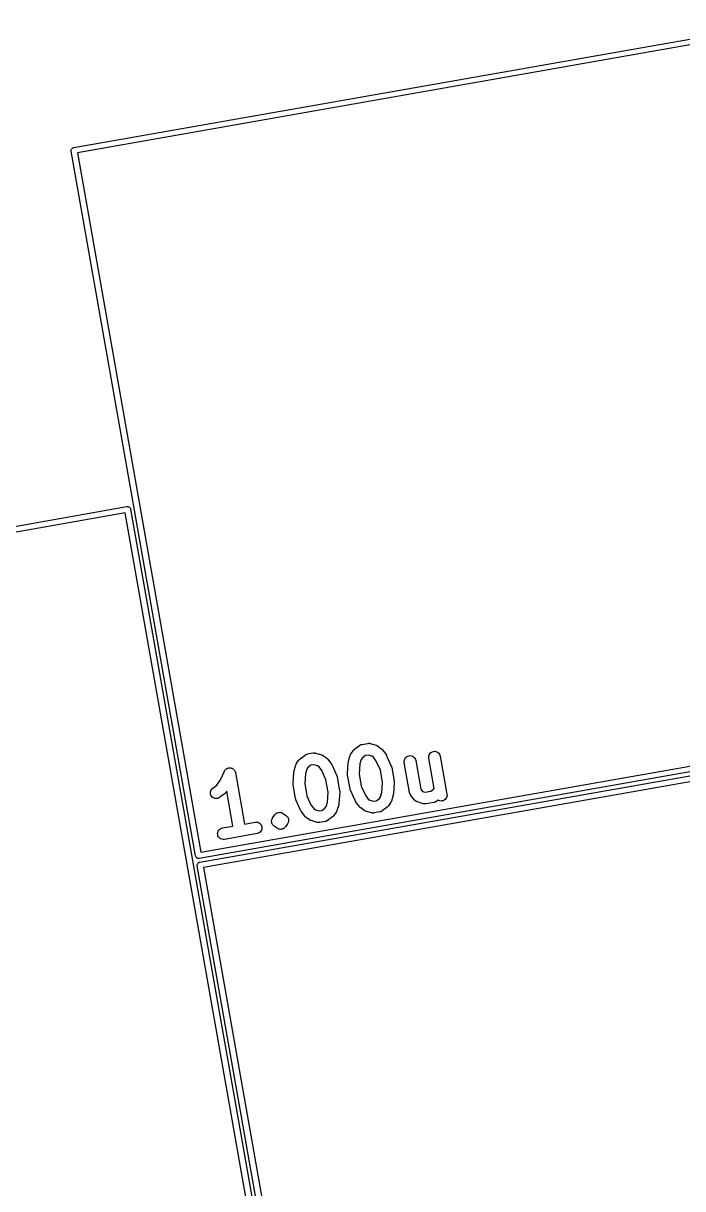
# Model space of a CAD drawing. Extents: x 61 to 358, y -137 to -43.
# Drawn here: x 269.83 to 287.13, y -73.19 to -42.59 of the extents above; entities that cross this region are included whole.
import ezdxf

# ---------------------------------------------------------------- set-up
doc = ezdxf.new("R2010")
doc.units = 0
doc.header["$MEASUREMENT"] = 0
doc.layers.add('BLACK', color=7, linetype='CONTINUOUS')

msp = doc.modelspace()

# ---------------------------------------------------------------- linework, layer by layer
at = {"layer": 'BLACK', "linetype": 'CONTINUOUS'}
for p, q in [((271.15, -45.8557), (289.653, -42.5931)), ((289.608, -42.7557), (271.248, -45.9932)), ((271.089, -45.9005), (271.097, -45.8874)), ((271.097, -45.8874), (271.106, -45.876)), ((271.106, -45.876), (271.118, -45.8668)), ((271.118, -45.8668), (271.132, -45.86)), ((271.132, -45.86), (271.142, -45.857)), ((271.142, -45.857), (271.146, -45.8559)), ((271.142, -45.857), (271.142, -45.857)), ((271.146, -45.8559), (271.15, -45.8557)), ((271.083, -45.9297), (271.085, -45.9148)), ((271.084, -45.9446), (271.083, -45.9297)), ((271.085, -45.9483), (271.084, -45.9446)), ((271.085, -45.9148), (271.089, -45.9005)), ((274.348, -64.4514), (271.085, -45.9483)), ((271.248, -45.9932), (274.485, -64.3535)), ((254.043, -58.5439), (272.546, -55.2814)), ((272.546, -55.2814), (272.55, -55.2803)), ((272.55, -55.2803), (272.554, -55.2801)), ((272.554, -55.2801), (272.557, -55.2798)), ((272.554, -55.2801), (272.554, -55.2801)), ((272.557, -55.2798), (272.565, -55.2792)), ((272.565, -55.2792), (272.58, -55.281)), ((272.58, -55.281), (272.594, -55.2857)), ((272.594, -55.2857), (272.607, -55.293)), ((272.607, -55.293), (272.619, -55.3028)), ((272.619, -55.3028), (272.628, -55.3146)), ((272.628, -55.3146), (272.635, -55.328)), ((272.635, -55.328), (272.638, -55.3388)), ((272.638, -55.3388), (272.638, -55.3388)), ((272.638, -55.3388), (272.639, -55.3425)), ((272.639, -55.3425), (272.639, -55.3462)), ((272.639, -55.3462), (275.902, -73.8493)), ((272.501, -55.444), (254.141, -58.6814)), ((275.739, -73.8044), (272.501, -55.444)), ((274.485, -64.3535), (292.845, -61.1161)), ((292.943, -61.2536), (274.44, -64.5162)), ((274.458, -64.6162), (292.961, -61.3536)), ((292.916, -61.5163), (274.556, -64.7537)), ((277.225, -61.8004), (277.229, -61.7981)), ((277.229, -61.7981), (277.232, -61.7954)), ((277.232, -61.7954), (277.242, -61.7907)), ((277.242, -61.7907), (277.251, -61.7854)), ((277.251, -61.7854), (277.255, -61.784)), ((277.255, -61.784), (277.259, -61.7819)), ((277.259, -61.7819), (277.269, -61.7791)), ((277.269, -61.7791), (277.279, -61.7758)), ((277.279, -61.7758), (277.283, -61.7752)), ((277.283, -61.7752), (277.287, -61.7739)), ((277.287, -61.7739), (277.43, -61.7487)), ((277.43, -61.7487), (277.432, -61.7484)), ((277.432, -61.7484), (277.437, -61.7481)), ((277.437, -61.7481), (277.441, -61.7472)), ((277.441, -61.7472), (277.452, -61.7472)), ((277.452, -61.7472), (277.462, -61.7465)), ((277.462, -61.7465), (277.467, -61.7471)), ((277.467, -61.7471), (277.471, -61.7471)), ((277.471, -61.7471), (277.481, -61.7491)), ((277.481, -61.7491), (277.492, -61.7505)), ((277.492, -61.7505), (277.496, -61.7519)), ((277.496, -61.7519), (277.5, -61.7528)), ((277.5, -61.7528), (277.656, -61.799)), ((277.656, -61.799), (277.658, -61.7996)), ((278.412, -61.7994), (278.415, -61.7912)), ((278.415, -61.7912), (278.418, -61.7857)), ((278.418, -61.7857), (278.42, -61.7799)), ((278.42, -61.7799), (278.425, -61.7728)), ((278.425, -61.7728), (278.429, -61.7653)), ((278.429, -61.7653), (278.488, -61.6813)), ((278.488, -61.6813), (278.489, -61.6795)), ((278.489, -61.6795), (278.495, -61.6731)), ((278.495, -61.6731), (278.5, -61.6662)), ((278.5, -61.6662), (278.505, -61.662)), ((278.505, -61.662), (278.509, -61.6572)), ((278.509, -61.6572), (278.516, -61.652)), ((278.516, -61.652), (278.522, -61.6463)), ((278.522, -61.6463), (278.652, -61.5496)), ((278.652, -61.5496), (278.654, -61.5483)), ((278.654, -61.5483), (278.658, -61.5461)), ((278.658, -61.5461), (278.662, -61.5433)), ((278.662, -61.5433), (278.671, -61.5386)), ((278.671, -61.5386), (278.68, -61.5334)), ((278.68, -61.5334), (278.684, -61.5319)), ((278.684, -61.5319), (278.688, -61.5299)), ((278.688, -61.5299), (278.698, -61.5271)), ((278.698, -61.5271), (278.708, -61.5237)), ((278.708, -61.5237), (278.712, -61.5231)), ((278.712, -61.5231), (278.717, -61.5219)), ((278.717, -61.5219), (278.86, -61.4967)), ((278.86, -61.4967), (278.862, -61.4963)), ((278.862, -61.4963), (278.866, -61.4961)), ((278.866, -61.4961), (278.871, -61.4952)), ((278.871, -61.4952), (278.881, -61.4951)), ((278.881, -61.4951), (278.891, -61.4945)), ((278.891, -61.4945), (278.896, -61.4951)), ((278.896, -61.4951), (278.9, -61.4951)), ((278.9, -61.4951), (278.911, -61.497)), ((278.911, -61.497), (278.921, -61.4984)), ((278.921, -61.4984), (278.925, -61.4999)), ((278.925, -61.4999), (278.93, -61.5007)), ((278.93, -61.5007), (279.085, -61.547)), ((279.085, -61.547), (279.087, -61.5476)), ((279.087, -61.5476), (279.095, -61.5509)), ((279.095, -61.5509), (279.103, -61.5536)), ((279.103, -61.5536), (279.109, -61.5567)), ((279.109, -61.5567), (279.115, -61.5592)), ((279.115, -61.5592), (279.122, -61.564)), ((279.122, -61.564), (279.129, -61.5682)), ((279.129, -61.5682), (279.213, -61.6271)), ((279.213, -61.6271), (279.215, -61.6283)), ((279.215, -61.6283), (279.221, -61.634)), ((279.221, -61.634), (279.228, -61.6391)), ((279.228, -61.6391), (279.232, -61.6438)), ((279.232, -61.6438), (279.237, -61.648)), ((279.237, -61.648), (279.242, -61.6548)), ((279.242, -61.6548), (279.248, -61.6611)), ((279.248, -61.6611), (279.345, -61.7915)), ((279.345, -61.7915), (279.346, -61.7932)), ((279.346, -61.7932), (279.346, -61.7938)), ((279.346, -61.7938), (279.347, -61.7943)), ((279.347, -61.7943), (279.354, -61.8066)), ((280.47, -61.8224), (280.479, -61.7943)), ((280.479, -61.7943), (280.494, -61.7685)), ((280.494, -61.7685), (280.514, -61.7461)), ((280.514, -61.7461), (280.537, -61.728)), ((280.537, -61.728), (280.564, -61.7148)), ((280.564, -61.7148), (280.593, -61.707)), ((280.593, -61.707), (280.622, -61.7049)), ((280.622, -61.7049), (280.652, -61.7086)), ((280.652, -61.7086), (280.68, -61.718)), ((280.68, -61.718), (280.706, -61.7327)), ((280.706, -61.7327), (280.729, -61.7521)), ((280.729, -61.7521), (280.747, -61.7756)), ((280.747, -61.7756), (280.76, -61.8021)), ((276.932, -62.2169), (276.979, -62.0613)), ((276.979, -62.0593), (276.983, -62.0514)), ((276.979, -62.0613), (276.979, -62.0593)), ((276.983, -62.0514), (276.985, -62.0433)), ((276.985, -62.0433), (276.988, -62.0377)), ((276.988, -62.0377), (276.991, -62.0319)), ((276.991, -62.0319), (276.996, -62.0248)), ((276.996, -62.0248), (277, -62.0174)), ((277, -62.0174), (277.059, -61.9333)), ((277.059, -61.9333), (277.06, -61.9316)), ((277.06, -61.9316), (277.066, -61.9251)), ((277.066, -61.9251), (277.071, -61.9183)), ((277.071, -61.9183), (277.075, -61.914)), ((277.075, -61.914), (277.08, -61.9092)), ((277.08, -61.9092), (277.086, -61.904)), ((277.086, -61.904), (277.093, -61.8983)), ((277.093, -61.8983), (277.223, -61.8016)), ((277.223, -61.8016), (277.225, -61.8004)), ((277.376, -62.0679), (277.294, -62.1284)), ((277.448, -62.0552), (277.376, -62.0679)), ((277.545, -62.0841), (277.448, -62.0552)), ((277.589, -62.1146), (277.545, -62.0841)), ((277.658, -61.7996), (277.666, -61.803)), ((277.666, -61.803), (277.674, -61.8057)), ((277.674, -61.8057), (277.679, -61.8088)), ((277.679, -61.8088), (277.685, -61.8112)), ((277.685, -61.8112), (277.692, -61.816)), ((277.692, -61.816), (277.7, -61.8203)), ((277.7, -61.8203), (277.784, -61.8791)), ((277.784, -61.8791), (277.786, -61.8804)), ((277.786, -61.8804), (277.792, -61.886)), ((277.792, -61.886), (277.799, -61.8911)), ((277.799, -61.8911), (277.803, -61.8958)), ((277.803, -61.8958), (277.808, -61.9)), ((277.808, -61.9), (277.813, -61.9068)), ((277.813, -61.9068), (277.819, -61.9132)), ((277.819, -61.9132), (277.915, -62.0435)), ((277.915, -62.0435), (277.917, -62.0452)), ((277.917, -62.0452), (277.917, -62.0458)), ((277.917, -62.0458), (277.918, -62.0464)), ((277.918, -62.0464), (277.925, -62.0587)), ((277.925, -62.0587), (277.932, -62.0709)), ((277.932, -62.0709), (277.932, -62.0716)), ((277.932, -62.0716), (277.932, -62.0722)), ((277.932, -62.0722), (278.054, -62.3455)), ((278.335, -62.296), (278.356, -61.9975)), ((278.356, -61.994), (278.359, -61.9801)), ((278.356, -61.9947), (278.356, -61.994)), ((278.356, -61.9954), (278.356, -61.9947)), ((278.356, -61.9975), (278.356, -61.9954)), ((278.359, -61.9801), (278.361, -61.9662)), ((278.361, -61.9662), (278.362, -61.9655)), ((278.362, -61.9648), (278.408, -61.8093)), ((278.362, -61.9655), (278.362, -61.9648)), ((278.408, -61.8093), (278.409, -61.8072)), ((278.409, -61.8072), (278.412, -61.7994)), ((278.659, -62.0357), (278.64, -62.2988)), ((278.693, -61.9199), (278.659, -62.0357)), ((278.724, -61.8763), (278.693, -61.9199)), ((278.805, -61.8158), (278.724, -61.8763)), ((278.877, -61.8031), (278.805, -61.8158)), ((278.975, -61.8321), (278.877, -61.8031)), ((279.018, -61.8626), (278.975, -61.8321)), ((279.09, -61.9596), (279.018, -61.8626)), ((279.198, -62.2005), (279.09, -61.9596)), ((279.354, -61.8066), (279.361, -61.8189)), ((279.361, -61.8189), (279.361, -61.8196)), ((279.361, -61.8196), (279.362, -61.8202)), ((279.362, -61.8202), (279.484, -62.0935)), ((279.484, -62.0935), (279.484, -62.0954)), ((279.484, -62.0954), (279.485, -62.098)), ((279.485, -62.098), (279.486, -62.1004)), ((279.486, -62.1004), (279.49, -62.1122)), ((279.823, -61.9653), (279.827, -61.9358)), ((279.825, -61.995), (279.823, -61.9653)), ((279.825, -61.9971), (279.825, -61.995)), ((279.963, -62.7833), (279.825, -61.9971)), ((279.827, -61.9358), (279.836, -61.9077)), ((279.836, -61.9077), (279.851, -61.8819)), ((279.851, -61.8819), (279.871, -61.8595)), ((279.871, -61.8595), (279.894, -61.8414)), ((279.894, -61.8414), (279.921, -61.8282)), ((279.921, -61.8282), (279.95, -61.8204)), ((279.95, -61.8204), (279.979, -61.8183)), ((279.979, -61.8183), (280.009, -61.822)), ((280.009, -61.822), (280.037, -61.8314)), ((280.037, -61.8314), (280.063, -61.8461)), ((280.063, -61.8461), (280.085, -61.8655)), ((280.085, -61.8655), (280.104, -61.889)), ((280.104, -61.889), (280.117, -61.9155)), ((280.117, -61.9155), (280.125, -61.9442)), ((280.125, -61.9442), (280.257, -62.6949)), ((280.466, -61.8519), (280.47, -61.8224)), ((280.468, -61.8816), (280.466, -61.8519)), ((280.468, -61.8837), (280.468, -61.8816)), ((280.608, -62.6791), (280.468, -61.8837)), ((280.76, -61.8021), (280.768, -61.8308)), ((280.768, -61.8308), (280.945, -62.8313)), ((275.003, -62.454), (275.102, -62.2283)), ((275.102, -62.2265), (275.103, -62.2263)), ((275.102, -62.2283), (275.102, -62.2265)), ((275.102, -62.2265), (275.102, -62.2265)), ((275.102, -62.2265), (275.102, -62.2265)), ((275.103, -62.2263), (275.11, -62.2137)), ((275.11, -62.2137), (275.117, -62.2008)), ((275.117, -62.2006), (275.127, -62.1898)), ((275.117, -62.2007), (275.117, -62.2006)), ((275.117, -62.2008), (275.117, -62.2007)), ((275.127, -62.1898), (275.137, -62.1784)), ((275.137, -62.1782), (275.148, -62.1696)), ((275.137, -62.1783), (275.137, -62.1782)), ((275.137, -62.1784), (275.137, -62.1783)), ((275.148, -62.1696), (275.161, -62.1602)), ((275.161, -62.1601), (275.174, -62.1538)), ((275.161, -62.1602), (275.161, -62.1601)), ((275.161, -62.1602), (275.161, -62.1602)), ((275.174, -62.1538), (275.187, -62.147)), ((275.187, -62.1469), (275.201, -62.1432)), ((275.187, -62.147), (275.187, -62.1469)), ((275.187, -62.147), (275.187, -62.147)), ((275.201, -62.1432), (275.216, -62.1392)), ((275.216, -62.1392), (275.231, -62.1382)), ((275.216, -62.1392), (275.216, -62.1392)), ((275.216, -62.1392), (275.216, -62.1392)), ((275.231, -62.1382), (275.246, -62.1371)), ((275.246, -62.1371), (275.246, -62.1372)), ((275.246, -62.1372), (275.246, -62.1372)), ((275.246, -62.1372), (275.26, -62.139)), ((275.26, -62.139), (275.275, -62.1409)), ((275.275, -62.1409), (275.275, -62.1409)), ((275.275, -62.1409), (275.275, -62.1409)), ((275.275, -62.1409), (275.289, -62.1455)), ((275.289, -62.1455), (275.303, -62.1503)), ((275.303, -62.1503), (275.303, -62.1503)), ((275.303, -62.1503), (275.303, -62.1504)), ((275.303, -62.1504), (275.316, -62.1573)), ((275.316, -62.1573), (275.329, -62.165)), ((275.329, -62.165), (275.329, -62.165)), ((275.329, -62.165), (275.329, -62.1651)), ((275.329, -62.1651), (275.34, -62.1742)), ((275.34, -62.1742), (275.352, -62.1844)), ((275.352, -62.1844), (275.352, -62.1845)), ((275.352, -62.1845), (275.352, -62.1846)), ((275.352, -62.1846), (275.36, -62.1956)), ((275.36, -62.1956), (275.37, -62.2078)), ((275.37, -62.2078), (275.37, -62.2079)), ((275.37, -62.2079), (275.37, -62.208)), ((275.37, -62.208), (275.376, -62.2206)), ((275.376, -62.2206), (275.383, -62.2344)), ((275.383, -62.2344), (275.383, -62.2345)), ((275.383, -62.2345), (275.383, -62.2346)), ((275.383, -62.2346), (275.387, -62.2483)), ((275.387, -62.2483), (275.391, -62.263)), ((275.391, -62.263), (275.63, -63.6138)), ((276.905, -62.5481), (276.926, -62.2496)), ((276.926, -62.2496), (276.927, -62.2475)), ((276.927, -62.2461), (276.929, -62.2321)), ((276.927, -62.2468), (276.927, -62.2461)), ((276.927, -62.2475), (276.927, -62.2468)), ((276.929, -62.2321), (276.932, -62.2182)), ((276.932, -62.2176), (276.932, -62.2169)), ((276.932, -62.2182), (276.932, -62.2176)), ((277.229, -62.2877), (277.211, -62.5508)), ((277.264, -62.1719), (277.229, -62.2877)), ((277.294, -62.1284), (277.264, -62.1719)), ((277.661, -62.2116), (277.589, -62.1146)), ((277.768, -62.4525), (277.661, -62.2116)), ((278.054, -62.3455), (278.055, -62.3474)), ((278.055, -62.3474), (278.056, -62.35)), ((278.056, -62.35), (278.057, -62.3525)), ((278.057, -62.3525), (278.06, -62.3642)), ((278.06, -62.3642), (278.064, -62.3758)), ((278.064, -62.3758), (278.064, -62.3785)), ((278.064, -62.3785), (278.065, -62.3811)), ((278.065, -62.3811), (278.128, -62.7384)), ((278.334, -62.3014), (278.335, -62.2987)), ((278.335, -62.3136), (278.334, -62.3014)), ((278.335, -62.2987), (278.335, -62.296)), ((278.335, -62.3258), (278.335, -62.3136)), ((278.336, -62.3284), (278.335, -62.3258)), ((278.336, -62.3311), (278.336, -62.3284)), ((278.337, -62.3332), (278.336, -62.3311)), ((278.4, -62.6906), (278.337, -62.3332)), ((278.64, -62.2988), (278.697, -62.6192)), ((279.254, -62.5209), (279.198, -62.2005)), ((279.49, -62.1122), (279.493, -62.1238)), ((279.493, -62.1238), (279.494, -62.1264)), ((279.494, -62.1264), (279.494, -62.1291)), ((279.494, -62.1291), (279.557, -62.4864)), ((274.745, -62.7422), (274.757, -62.7153)), ((274.757, -62.7153), (274.775, -62.6915)), ((274.775, -62.6915), (274.797, -62.6715)), ((274.797, -62.6715), (274.908, -62.5896)), ((274.908, -62.5896), (275.003, -62.454)), ((276.905, -62.5508), (276.905, -62.5481)), ((276.905, -62.5535), (276.905, -62.5508)), ((276.906, -62.5656), (276.905, -62.5535)), ((276.906, -62.5778), (276.906, -62.5656)), ((276.907, -62.5804), (276.906, -62.5778)), ((276.907, -62.5832), (276.907, -62.5804)), ((276.907, -62.5853), (276.907, -62.5832)), ((276.97, -62.9426), (276.907, -62.5853)), ((277.211, -62.5508), (277.267, -62.8712)), ((277.825, -62.7729), (277.768, -62.4525)), ((278.4, -62.6932), (278.4, -62.6906)), ((278.401, -62.6959), (278.4, -62.6932)), ((278.404, -62.7075), (278.401, -62.6959)), ((278.408, -62.7192), (278.404, -62.7075)), ((278.697, -62.6192), (278.804, -62.86)), ((279.235, -62.7839), (279.254, -62.5209)), ((279.559, -62.5236), (279.538, -62.8221)), ((279.557, -62.4864), (279.558, -62.4885)), ((279.558, -62.4885), (279.558, -62.4912)), ((279.558, -62.4912), (279.559, -62.4939)), ((279.559, -62.4939), (279.559, -62.506)), ((279.559, -62.506), (279.56, -62.5182)), ((279.56, -62.5182), (279.559, -62.5209)), ((279.559, -62.5209), (279.559, -62.5236)), ((280.257, -62.6949), (280.302, -62.7555)), ((280.518, -62.7518), (280.6, -62.6913)), ((280.6, -62.6913), (280.608, -62.6791)), ((274.736, -62.8007), (274.737, -62.771)), ((274.74, -62.8302), (274.736, -62.8007)), ((274.737, -62.771), (274.745, -62.7422)), ((274.75, -62.8582), (274.74, -62.8302)), ((274.765, -62.8838), (274.75, -62.8582)), ((274.785, -62.906), (274.765, -62.8838)), ((274.809, -62.9239), (274.785, -62.906)), ((274.835, -62.9369), (274.809, -62.9239)), ((274.864, -62.9444), (274.835, -62.9369)), ((274.894, -62.9462), (274.864, -62.9444)), ((274.923, -62.9422), (274.894, -62.9462)), ((274.951, -62.9325), (274.923, -62.9422)), ((274.977, -62.9176), (274.951, -62.9325)), ((274.979, -62.9163), (274.977, -62.9176)), ((275.109, -62.8196), (274.979, -62.9163)), ((275.116, -62.8139), (275.109, -62.8196)), ((275.122, -62.8087), (275.116, -62.8139)), ((275.127, -62.8039), (275.122, -62.8087)), ((275.131, -62.7997), (275.127, -62.8039)), ((275.136, -62.7928), (275.131, -62.7997)), ((275.142, -62.7864), (275.136, -62.7928)), ((275.143, -62.7846), (275.142, -62.7864)), ((275.168, -62.7498), (275.143, -62.7846)), ((275.329, -63.6667), (275.168, -62.7498)), ((276.971, -62.9452), (276.97, -62.9426)), ((276.971, -62.9479), (276.971, -62.9452)), ((276.975, -62.9595), (276.971, -62.9479)), ((276.978, -62.9712), (276.975, -62.9595)), ((276.979, -62.9737), (276.978, -62.9712)), ((276.98, -62.9763), (276.979, -62.9737)), ((276.981, -62.9782), (276.98, -62.9763)), ((277.103, -63.2515), (276.981, -62.9782)), ((277.267, -62.8712), (277.375, -63.1121)), ((277.806, -63.036), (277.825, -62.7729)), ((278.13, -62.7756), (278.109, -63.0741)), ((278.128, -62.7384), (278.128, -62.7405)), ((278.128, -62.7405), (278.129, -62.7433)), ((278.129, -62.7433), (278.129, -62.7459)), ((278.129, -62.7459), (278.13, -62.7581)), ((278.13, -62.7581), (278.13, -62.7702)), ((278.13, -62.7702), (278.13, -62.7729)), ((278.13, -62.7729), (278.13, -62.7756)), ((278.409, -62.7216), (278.408, -62.7192)), ((278.41, -62.7242), (278.409, -62.7216)), ((278.411, -62.7262), (278.41, -62.7242)), ((278.532, -62.9994), (278.411, -62.7262)), ((278.533, -63.0001), (278.532, -62.9994)), ((278.533, -63.0007), (278.533, -63.0001)), ((278.54, -63.0129), (278.533, -63.0007)), ((278.547, -63.0253), (278.54, -63.0129)), ((278.804, -62.86), (278.876, -62.9571)), ((278.876, -62.9571), (278.919, -62.9875)), ((278.919, -62.9875), (279.017, -63.0165)), ((279.017, -63.0165), (279.089, -63.0038)), ((279.089, -63.0038), (279.17, -62.9433)), ((279.17, -62.9433), (279.201, -62.8997)), ((279.201, -62.8997), (279.235, -62.7839)), ((279.482, -63.0203), (279.479, -63.0284)), ((279.485, -63.0124), (279.482, -63.0203)), ((279.486, -63.0103), (279.485, -63.0124)), ((279.532, -62.8548), (279.486, -63.0103)), ((279.533, -62.8535), (279.532, -62.8541)), ((279.532, -62.8541), (279.532, -62.8548)), ((279.535, -62.8396), (279.533, -62.8535)), ((279.538, -62.8256), (279.535, -62.8396)), ((279.538, -62.8221), (279.538, -62.8242)), ((279.538, -62.8242), (279.538, -62.8249)), ((279.538, -62.8249), (279.538, -62.8256)), ((279.965, -62.7876), (279.963, -62.7833)), ((279.965, -62.792), (279.965, -62.7876)), ((279.969, -62.8019), (279.965, -62.792)), ((279.971, -62.8119), (279.969, -62.8019)), ((279.974, -62.8159), (279.971, -62.8119)), ((279.975, -62.8202), (279.974, -62.8159)), ((279.98, -62.8292), (279.975, -62.8202)), ((279.985, -62.8385), (279.98, -62.8292)), ((279.988, -62.842), (279.985, -62.8385)), ((279.99, -62.8459), (279.988, -62.842)), ((279.991, -62.8476), (279.99, -62.8459)), ((280.088, -62.9779), (279.991, -62.8476)), ((280.09, -62.9804), (280.088, -62.9779)), ((280.092, -62.9831), (280.09, -62.9804)), ((280.1, -62.9914), (280.092, -62.9831)), ((280.108, -63), (280.1, -62.9914)), ((280.11, -63.0019), (280.108, -63)), ((280.113, -63.0043), (280.11, -63.0019)), ((280.122, -63.0108), (280.113, -63.0043)), ((280.132, -63.0177), (280.122, -63.0108)), ((280.135, -63.0191), (280.132, -63.0177)), ((280.137, -63.021), (280.135, -63.0191)), ((280.148, -63.0255), (280.137, -63.021)), ((280.302, -62.7555), (280.375, -62.7771)), ((280.375, -62.7771), (280.518, -62.7518)), ((280.665, -63.0215), (280.662, -63.0243)), ((280.669, -63.0193), (280.665, -63.0215)), ((280.671, -63.018), (280.669, -63.0193)), ((280.714, -62.9863), (280.671, -63.018)), ((280.733, -62.997), (280.714, -62.9863)), ((280.761, -63.0064), (280.733, -62.997)), ((280.79, -63.0101), (280.761, -63.0064)), ((280.82, -63.0081), (280.79, -63.0101)), ((280.849, -63.0003), (280.82, -63.0081)), ((280.875, -62.987), (280.849, -63.0003)), ((280.899, -62.9689), (280.875, -62.987)), ((280.919, -62.9465), (280.899, -62.9689)), ((280.933, -62.9207), (280.919, -62.9465)), ((280.943, -62.8926), (280.933, -62.9207)), ((280.947, -62.8631), (280.943, -62.8926)), ((280.945, -62.8313), (280.945, -62.8334)), ((280.945, -62.8334), (280.947, -62.8631)), ((276.472, -63.3288), (276.485, -63.3225)), ((276.485, -63.3225), (276.498, -63.3161)), ((276.498, -63.316), (276.499, -63.3159)), ((276.498, -63.3161), (276.498, -63.316)), ((276.499, -63.3157), (276.513, -63.312)), ((276.499, -63.3158), (276.499, -63.3157)), ((276.499, -63.3159), (276.499, -63.3158)), ((276.513, -63.312), (276.527, -63.3082)), ((276.527, -63.3082), (276.527, -63.3081)), ((276.527, -63.3081), (276.528, -63.3081)), ((276.527, -63.3082), (276.527, -63.3082)), ((276.528, -63.308), (276.542, -63.3071)), ((276.528, -63.3081), (276.528, -63.308)), ((276.542, -63.3071), (276.556, -63.306)), ((276.556, -63.306), (276.557, -63.306)), ((276.557, -63.306), (276.557, -63.306)), ((276.557, -63.306), (276.557, -63.3061)), ((276.557, -63.3061), (276.558, -63.306)), ((276.558, -63.306), (276.572, -63.3079)), ((276.572, -63.3079), (276.586, -63.3096)), ((276.586, -63.3096), (276.586, -63.3097)), ((276.586, -63.3097), (276.586, -63.3098)), ((276.586, -63.3098), (276.587, -63.3098)), ((276.587, -63.3098), (276.587, -63.3099)), ((276.587, -63.3099), (276.601, -63.3145)), ((276.601, -63.3145), (276.614, -63.3189)), ((276.614, -63.3189), (276.614, -63.3191)), ((276.614, -63.3191), (276.615, -63.3191)), ((276.615, -63.3191), (276.615, -63.3193)), ((276.615, -63.3193), (276.615, -63.3194)), ((276.615, -63.3194), (276.628, -63.3265)), ((276.628, -63.3265), (276.64, -63.3335)), ((277.103, -63.2521), (277.103, -63.2515)), ((277.104, -63.2528), (277.103, -63.2521)), ((277.111, -63.265), (277.104, -63.2528)), ((277.118, -63.2773), (277.111, -63.265)), ((277.118, -63.2779), (277.118, -63.2773)), ((277.119, -63.2785), (277.118, -63.2779)), ((277.12, -63.2802), (277.119, -63.2785)), ((277.216, -63.4105), (277.12, -63.2802)), ((277.375, -63.1121), (277.447, -63.2091)), ((277.447, -63.2091), (277.49, -63.2396)), ((277.49, -63.2396), (277.587, -63.2685)), ((277.587, -63.2685), (277.66, -63.2558)), ((277.66, -63.2558), (277.741, -63.1953)), ((277.741, -63.1953), (277.772, -63.1518)), ((277.772, -63.1518), (277.806, -63.036)), ((278.035, -63.3063), (277.977, -63.3904)), ((278.04, -63.2989), (278.035, -63.3063)), ((278.044, -63.2918), (278.04, -63.2989)), ((278.047, -63.286), (278.044, -63.2918)), ((278.05, -63.2804), (278.047, -63.286)), ((278.053, -63.2723), (278.05, -63.2804)), ((278.056, -63.2644), (278.053, -63.2723)), ((278.057, -63.2624), (278.056, -63.2644)), ((278.103, -63.1068), (278.057, -63.2624)), ((278.106, -63.0916), (278.103, -63.1055)), ((278.103, -63.1055), (278.103, -63.1061)), ((278.103, -63.1061), (278.103, -63.1068)), ((278.109, -63.0776), (278.106, -63.0916)), ((278.109, -63.0741), (278.109, -63.0762)), ((278.109, -63.0762), (278.109, -63.0769)), ((278.109, -63.0769), (278.109, -63.0776)), ((278.548, -63.0258), (278.547, -63.0253)), ((278.548, -63.0264), (278.548, -63.0258)), ((278.549, -63.0282), (278.548, -63.0264)), ((278.646, -63.1585), (278.549, -63.0282)), ((278.652, -63.1648), (278.646, -63.1585)), ((278.657, -63.1716), (278.652, -63.1648)), ((278.662, -63.1758), (278.657, -63.1716)), ((278.666, -63.1805), (278.662, -63.1758)), ((278.673, -63.1857), (278.666, -63.1805)), ((278.679, -63.1913), (278.673, -63.1857)), ((278.681, -63.1925), (278.679, -63.1913)), ((278.765, -63.2514), (278.681, -63.1925)), ((278.772, -63.2556), (278.765, -63.2514)), ((278.779, -63.2604), (278.772, -63.2556)), ((278.785, -63.2629), (278.779, -63.2604)), ((278.791, -63.266), (278.785, -63.2629)), ((278.799, -63.2687), (278.791, -63.266)), ((278.807, -63.272), (278.799, -63.2687)), ((278.809, -63.2726), (278.807, -63.272)), ((278.964, -63.3189), (278.809, -63.2726)), ((278.969, -63.3198), (278.964, -63.3189)), ((278.973, -63.3212), (278.969, -63.3198)), ((278.983, -63.3226), (278.973, -63.3212)), ((278.994, -63.3246), (278.983, -63.3226)), ((278.998, -63.3246), (278.994, -63.3246)), ((279.003, -63.3251), (278.998, -63.3246)), ((279.013, -63.3245), (279.003, -63.3251)), ((279.023, -63.3244), (279.013, -63.3245)), ((279.028, -63.3236), (279.023, -63.3244)), ((279.032, -63.3233), (279.028, -63.3236)), ((279.034, -63.3229), (279.032, -63.3233)), ((279.177, -63.2977), (279.034, -63.3229)), ((279.182, -63.2965), (279.177, -63.2977)), ((279.186, -63.2959), (279.182, -63.2965)), ((279.196, -63.2925), (279.186, -63.2959)), ((279.206, -63.2897), (279.196, -63.2925)), ((279.21, -63.2877), (279.206, -63.2897)), ((279.214, -63.2862), (279.21, -63.2877)), ((279.223, -63.281), (279.214, -63.2862)), ((279.232, -63.2763), (279.223, -63.281)), ((279.236, -63.2735), (279.232, -63.2763)), ((279.24, -63.2713), (279.236, -63.2735)), ((279.242, -63.27), (279.24, -63.2713)), ((279.372, -63.1734), (279.242, -63.27)), ((279.378, -63.1676), (279.372, -63.1734)), ((279.385, -63.1624), (279.378, -63.1676)), ((279.389, -63.1577), (279.385, -63.1624)), ((279.394, -63.1534), (279.389, -63.1577)), ((279.399, -63.1465), (279.394, -63.1534)), ((279.405, -63.1401), (279.399, -63.1465)), ((279.406, -63.1384), (279.405, -63.1401)), ((279.465, -63.0543), (279.406, -63.1384)), ((279.469, -63.0468), (279.465, -63.0543)), ((279.474, -63.0398), (279.469, -63.0468)), ((279.476, -63.0339), (279.474, -63.0398)), ((279.479, -63.0284), (279.476, -63.0339)), ((280.159, -63.0305), (280.148, -63.0255)), ((280.162, -63.0313), (280.159, -63.0305)), ((280.165, -63.0326), (280.162, -63.0313)), ((280.167, -63.0332), (280.165, -63.0326)), ((280.322, -63.0795), (280.167, -63.0332)), ((280.327, -63.0803), (280.322, -63.0795)), ((280.331, -63.0818), (280.327, -63.0803)), ((280.341, -63.0832), (280.331, -63.0818)), ((280.352, -63.0851), (280.341, -63.0832)), ((280.356, -63.0851), (280.352, -63.0851)), ((280.36, -63.0857), (280.356, -63.0851)), ((280.371, -63.0851), (280.36, -63.0857)), ((280.381, -63.085), (280.371, -63.0851)), ((280.386, -63.0841), (280.381, -63.085)), ((280.39, -63.0838), (280.386, -63.0841)), ((280.392, -63.0835), (280.39, -63.0838)), ((280.607, -63.0457), (280.392, -63.0835)), ((280.611, -63.0445), (280.607, -63.0457)), ((280.615, -63.0439), (280.611, -63.0445)), ((280.625, -63.0405), (280.615, -63.0439)), ((280.635, -63.0377), (280.625, -63.0405)), ((280.639, -63.0357), (280.635, -63.0377)), ((280.644, -63.0342), (280.639, -63.0357)), ((280.653, -63.029), (280.644, -63.0342)), ((280.662, -63.0243), (280.653, -63.029)), ((275.63, -63.6138), (275.908, -63.5646)), ((275.908, -63.5646), (275.91, -63.5643)), ((275.91, -63.5643), (275.94, -63.5624)), ((275.94, -63.5624), (275.97, -63.5663)), ((275.97, -63.5663), (275.998, -63.5759)), ((275.998, -63.5759), (276.023, -63.5908)), ((276.023, -63.5908), (276.046, -63.6104)), ((276.046, -63.6104), (276.064, -63.634)), ((276.064, -63.634), (276.077, -63.6606)), ((276.342, -63.5376), (276.343, -63.5233)), ((276.342, -63.5382), (276.342, -63.5376)), ((276.342, -63.5387), (276.342, -63.5382)), ((276.343, -63.5529), (276.342, -63.5387)), ((276.343, -63.5233), (276.345, -63.5092)), ((276.344, -63.5673), (276.343, -63.5529)), ((276.344, -63.5678), (276.344, -63.5673)), ((276.344, -63.5684), (276.344, -63.5678)), ((276.347, -63.5821), (276.344, -63.5684)), ((276.345, -63.5082), (276.35, -63.4945)), ((276.345, -63.5087), (276.345, -63.5082)), ((276.345, -63.5092), (276.345, -63.5087)), ((276.351, -63.5961), (276.347, -63.5821)), ((276.35, -63.4945), (276.354, -63.4809)), ((276.351, -63.5965), (276.351, -63.5961)), ((276.352, -63.5971), (276.351, -63.5965)), ((276.358, -63.6098), (276.352, -63.5971)), ((276.354, -63.4809), (276.355, -63.4805)), ((276.355, -63.48), (276.362, -63.4676)), ((276.355, -63.4805), (276.355, -63.48)), ((276.364, -63.6227), (276.358, -63.6098)), ((276.362, -63.4676), (276.369, -63.455)), ((276.365, -63.6232), (276.364, -63.6227)), ((276.365, -63.6236), (276.365, -63.6232)), ((276.374, -63.6349), (276.365, -63.6236)), ((276.369, -63.455), (276.428, -63.371)), ((276.428, -63.371), (276.428, -63.3701)), ((276.428, -63.3701), (276.429, -63.3701)), ((276.429, -63.3692), (276.439, -63.3583)), ((276.429, -63.3696), (276.429, -63.3692)), ((276.429, -63.3697), (276.429, -63.3696)), ((276.429, -63.3696), (276.429, -63.3696)), ((276.429, -63.3701), (276.429, -63.3697)), ((276.429, -63.3701), (276.429, -63.3701)), ((276.439, -63.3583), (276.448, -63.3476)), ((276.448, -63.3473), (276.449, -63.3471)), ((276.448, -63.3475), (276.448, -63.3473)), ((276.448, -63.3476), (276.448, -63.3475)), ((276.449, -63.3469), (276.46, -63.3381)), ((276.449, -63.3471), (276.449, -63.3469)), ((276.46, -63.3381), (276.472, -63.3294)), ((276.472, -63.329), (276.472, -63.3288)), ((276.472, -63.3291), (276.472, -63.329)), ((276.472, -63.3293), (276.472, -63.3291)), ((276.472, -63.3294), (276.472, -63.3293)), ((276.64, -63.3335), (276.724, -63.3924)), ((276.762, -63.6046), (276.703, -63.6887)), ((276.724, -63.3924), (276.725, -63.393)), ((276.725, -63.393), (276.725, -63.393)), ((276.725, -63.393), (276.725, -63.393)), ((276.725, -63.393), (276.726, -63.3936)), ((276.726, -63.3936), (276.737, -63.4032)), ((276.737, -63.4032), (276.748, -63.4125)), ((276.748, -63.4125), (276.748, -63.4129)), ((276.748, -63.4129), (276.748, -63.4133)), ((276.748, -63.4133), (276.757, -63.4247)), ((276.757, -63.4247), (276.766, -63.436)), ((276.769, -63.5922), (276.762, -63.6046)), ((276.766, -63.436), (276.766, -63.4365)), ((276.766, -63.4365), (276.766, -63.4369)), ((276.766, -63.4369), (276.773, -63.4498)), ((276.776, -63.5797), (276.769, -63.5922)), ((276.773, -63.4498), (276.779, -63.4626)), ((276.781, -63.5651), (276.776, -63.5787)), ((276.776, -63.5787), (276.776, -63.5792)), ((276.776, -63.5792), (276.776, -63.5797)), ((276.779, -63.4626), (276.779, -63.4631)), ((276.779, -63.4631), (276.779, -63.4636)), ((276.779, -63.4636), (276.783, -63.4774)), ((276.785, -63.5515), (276.781, -63.5651)), ((276.783, -63.4774), (276.787, -63.4913)), ((276.786, -63.5505), (276.785, -63.551)), ((276.785, -63.551), (276.785, -63.5515)), ((276.787, -63.5362), (276.786, -63.5505)), ((276.787, -63.4913), (276.787, -63.4918)), ((276.787, -63.4918), (276.787, -63.4923)), ((276.787, -63.4923), (276.788, -63.5066)), ((276.789, -63.522), (276.787, -63.5362)), ((276.788, -63.5066), (276.789, -63.521)), ((276.789, -63.521), (276.789, -63.5215)), ((276.789, -63.5215), (276.789, -63.522)), ((277.222, -63.4169), (277.216, -63.4105)), ((277.227, -63.4237), (277.222, -63.4169)), ((277.232, -63.4279), (277.227, -63.4237)), ((277.236, -63.4326), (277.232, -63.4279)), ((277.243, -63.4377), (277.236, -63.4326)), ((277.25, -63.4433), (277.243, -63.4377)), ((277.251, -63.4446), (277.25, -63.4433)), ((277.336, -63.5034), (277.251, -63.4446)), ((277.343, -63.5077), (277.336, -63.5034)), ((277.35, -63.5125), (277.343, -63.5077)), ((277.356, -63.5149), (277.35, -63.5125)), ((277.361, -63.5181), (277.356, -63.5149)), ((277.37, -63.5207), (277.361, -63.5181)), ((277.377, -63.5241), (277.37, -63.5207)), ((277.38, -63.5247), (277.377, -63.5241)), ((277.535, -63.571), (277.38, -63.5247)), ((277.539, -63.5718), (277.535, -63.571)), ((277.544, -63.5732), (277.539, -63.5718)), ((277.554, -63.5746), (277.544, -63.5732)), ((277.564, -63.5766), (277.554, -63.5746)), ((277.569, -63.5766), (277.564, -63.5766)), ((277.573, -63.5772), (277.569, -63.5766)), ((277.584, -63.5765), (277.573, -63.5772)), ((277.594, -63.5765), (277.584, -63.5765)), ((277.598, -63.5756), (277.594, -63.5765)), ((277.603, -63.5753), (277.598, -63.5756)), ((277.605, -63.575), (277.603, -63.5753)), ((277.748, -63.5498), (277.605, -63.575)), ((277.752, -63.5485), (277.748, -63.5498)), ((277.757, -63.5479), (277.752, -63.5485)), ((277.767, -63.5446), (277.757, -63.5479)), ((277.777, -63.5418), (277.767, -63.5446)), ((277.781, -63.5397), (277.777, -63.5418)), ((277.785, -63.5383), (277.781, -63.5397)), ((277.794, -63.533), (277.785, -63.5383)), ((277.803, -63.5283), (277.794, -63.533)), ((277.807, -63.5256), (277.803, -63.5283)), ((277.811, -63.5233), (277.807, -63.5256)), ((277.812, -63.5221), (277.811, -63.5233)), ((277.943, -63.4254), (277.812, -63.5221)), ((277.949, -63.4197), (277.943, -63.4254)), ((277.956, -63.4145), (277.949, -63.4197)), ((277.96, -63.4097), (277.956, -63.4145)), ((277.965, -63.4054), (277.96, -63.4097)), ((277.97, -63.3986), (277.965, -63.4054)), ((277.975, -63.3921), (277.97, -63.3986)), ((277.977, -63.3904), (277.975, -63.3921)), ((274.925, -63.8617), (274.928, -63.8322)), ((274.927, -63.8914), (274.925, -63.8617)), ((274.935, -63.9201), (274.927, -63.8914)), ((274.928, -63.8322), (274.938, -63.804)), ((274.948, -63.9467), (274.935, -63.9201)), ((274.938, -63.804), (274.953, -63.7781)), ((274.953, -63.7781), (274.972, -63.7556)), ((274.972, -63.7556), (274.995, -63.7373)), ((274.995, -63.7373), (275.022, -63.7239)), ((275.022, -63.7239), (275.051, -63.7159)), ((275.051, -63.7159), (275.329, -63.6667)), ((275.961, -63.8648), (275.104, -64.016)), ((275.99, -63.8568), (275.961, -63.8648)), ((276.016, -63.8434), (275.99, -63.8568)), ((276.04, -63.8251), (276.016, -63.8434)), ((276.059, -63.8026), (276.04, -63.8251)), ((276.074, -63.7767), (276.059, -63.8026)), ((276.083, -63.7485), (276.074, -63.7767)), ((276.077, -63.6606), (276.085, -63.6893)), ((276.087, -63.719), (276.083, -63.7485)), ((276.085, -63.6893), (276.087, -63.719)), ((276.382, -63.6464), (276.374, -63.6349)), ((276.383, -63.6467), (276.382, -63.6464)), ((276.383, -63.6471), (276.383, -63.6467)), ((276.394, -63.6565), (276.383, -63.6471)), ((276.405, -63.666), (276.394, -63.6565)), ((276.406, -63.6666), (276.405, -63.666)), ((276.406, -63.6667), (276.406, -63.6666)), ((276.406, -63.6673), (276.406, -63.6667)), ((276.406, -63.6667), (276.406, -63.6667)), ((276.491, -63.7261), (276.406, -63.6673)), ((276.503, -63.7332), (276.491, -63.7261)), ((276.515, -63.7403), (276.503, -63.7332)), ((276.516, -63.7404), (276.515, -63.7403)), ((276.516, -63.7405), (276.516, -63.7404)), ((276.516, -63.7406), (276.516, -63.7405)), ((276.516, -63.7407), (276.516, -63.7406)), ((276.53, -63.7452), (276.516, -63.7407)), ((276.544, -63.7498), (276.53, -63.7452)), ((276.544, -63.7499), (276.544, -63.7498)), ((276.544, -63.7498), (276.544, -63.7498)), ((276.545, -63.75), (276.544, -63.7499)), ((276.544, -63.7499), (276.544, -63.7499)), ((276.559, -63.7518), (276.545, -63.75)), ((276.573, -63.7536), (276.559, -63.7518)), ((276.574, -63.7536), (276.573, -63.7536)), ((276.573, -63.7536), (276.573, -63.7536)), ((276.589, -63.7526), (276.574, -63.7537)), ((276.574, -63.7537), (276.574, -63.7536)), ((276.574, -63.7536), (276.574, -63.7536)), ((276.603, -63.7517), (276.589, -63.7526)), ((276.604, -63.7515), (276.603, -63.7516)), ((276.603, -63.7516), (276.603, -63.7516)), ((276.603, -63.7516), (276.603, -63.7517)), ((276.618, -63.7477), (276.604, -63.7515)), ((276.604, -63.7515), (276.604, -63.7515)), ((276.632, -63.744), (276.618, -63.7477)), ((276.633, -63.7436), (276.632, -63.7437)), ((276.632, -63.7437), (276.632, -63.7438)), ((276.632, -63.7438), (276.632, -63.7438)), ((276.632, -63.7438), (276.632, -63.744)), ((276.645, -63.7371), (276.633, -63.7436)), ((276.658, -63.7308), (276.645, -63.7371)), ((276.659, -63.7305), (276.658, -63.7307)), ((276.658, -63.7307), (276.658, -63.7308)), ((276.67, -63.7215), (276.659, -63.7303)), ((276.659, -63.7303), (276.659, -63.7304)), ((276.659, -63.7304), (276.659, -63.7305)), ((276.682, -63.7128), (276.67, -63.7215)), ((276.683, -63.712), (276.682, -63.7122)), ((276.682, -63.7122), (276.682, -63.7124)), ((276.682, -63.7124), (276.682, -63.7126)), ((276.682, -63.7126), (276.682, -63.7128)), ((276.692, -63.7012), (276.683, -63.712)), ((276.702, -63.6904), (276.692, -63.7012)), ((276.703, -63.6887), (276.702, -63.6895)), ((276.702, -63.6895), (276.702, -63.6896)), ((276.702, -63.6896), (276.702, -63.6896)), ((276.702, -63.6896), (276.702, -63.69)), ((276.702, -63.69), (276.702, -63.69)), ((276.702, -63.69), (276.702, -63.69)), ((276.702, -63.69), (276.702, -63.6904)), ((274.966, -63.9703), (274.948, -63.9467)), ((274.988, -63.9899), (274.966, -63.9703)), ((275.014, -64.0047), (274.988, -63.9899)), ((275.042, -64.0143), (275.014, -64.0047)), ((275.072, -64.0183), (275.042, -64.0143)), ((275.101, -64.0164), (275.072, -64.0183)), ((275.104, -64.016), (275.101, -64.0164)), ((274.348, -64.4551), (274.348, -64.4514)), ((274.349, -64.4587), (274.348, -64.4551)), ((274.352, -64.4695), (274.349, -64.4587)), ((274.349, -64.4587), (274.349, -64.4587)), ((274.359, -64.4829), (274.352, -64.4695)), ((274.368, -64.4947), (274.359, -64.4829)), ((274.377, -64.5026), (274.368, -64.4947)), ((274.379, -64.5045), (274.377, -64.5026)), ((274.383, -64.5064), (274.379, -64.5045)), ((274.392, -64.5119), (274.383, -64.5064)), ((274.397, -64.5135), (274.392, -64.5119)), ((274.407, -64.5165), (274.397, -64.5135)), ((274.422, -64.5183), (274.407, -64.5165)), ((274.433, -64.5175), (274.422, -64.5183)), ((274.437, -64.5172), (274.433, -64.5175)), ((274.433, -64.5175), (274.433, -64.5175)), ((274.44, -64.5162), (274.437, -64.5172)), ((274.391, -64.6903), (274.393, -64.6754)), ((274.392, -64.6995), (274.391, -64.6903)), ((274.392, -64.7052), (274.392, -64.6995)), ((274.393, -64.7088), (274.392, -64.7052)), ((274.393, -64.6754), (274.397, -64.6611)), ((277.656, -83.2119), (274.393, -64.7088)), ((274.397, -64.6611), (274.405, -64.648)), ((274.405, -64.648), (274.414, -64.6366)), ((274.414, -64.6366), (274.426, -64.6274)), ((274.426, -64.6274), (274.44, -64.6206)), ((274.44, -64.6206), (274.443, -64.6197)), ((274.443, -64.6197), (274.45, -64.6175)), ((274.45, -64.6175), (274.454, -64.6165)), ((274.45, -64.6175), (274.45, -64.6175)), ((274.454, -64.6165), (274.458, -64.6162)), ((274.556, -64.7537), (277.793, -83.1141))]:
    msp.add_line(p, q, dxfattribs=at)

doc.saveas('drawing.dxf')
